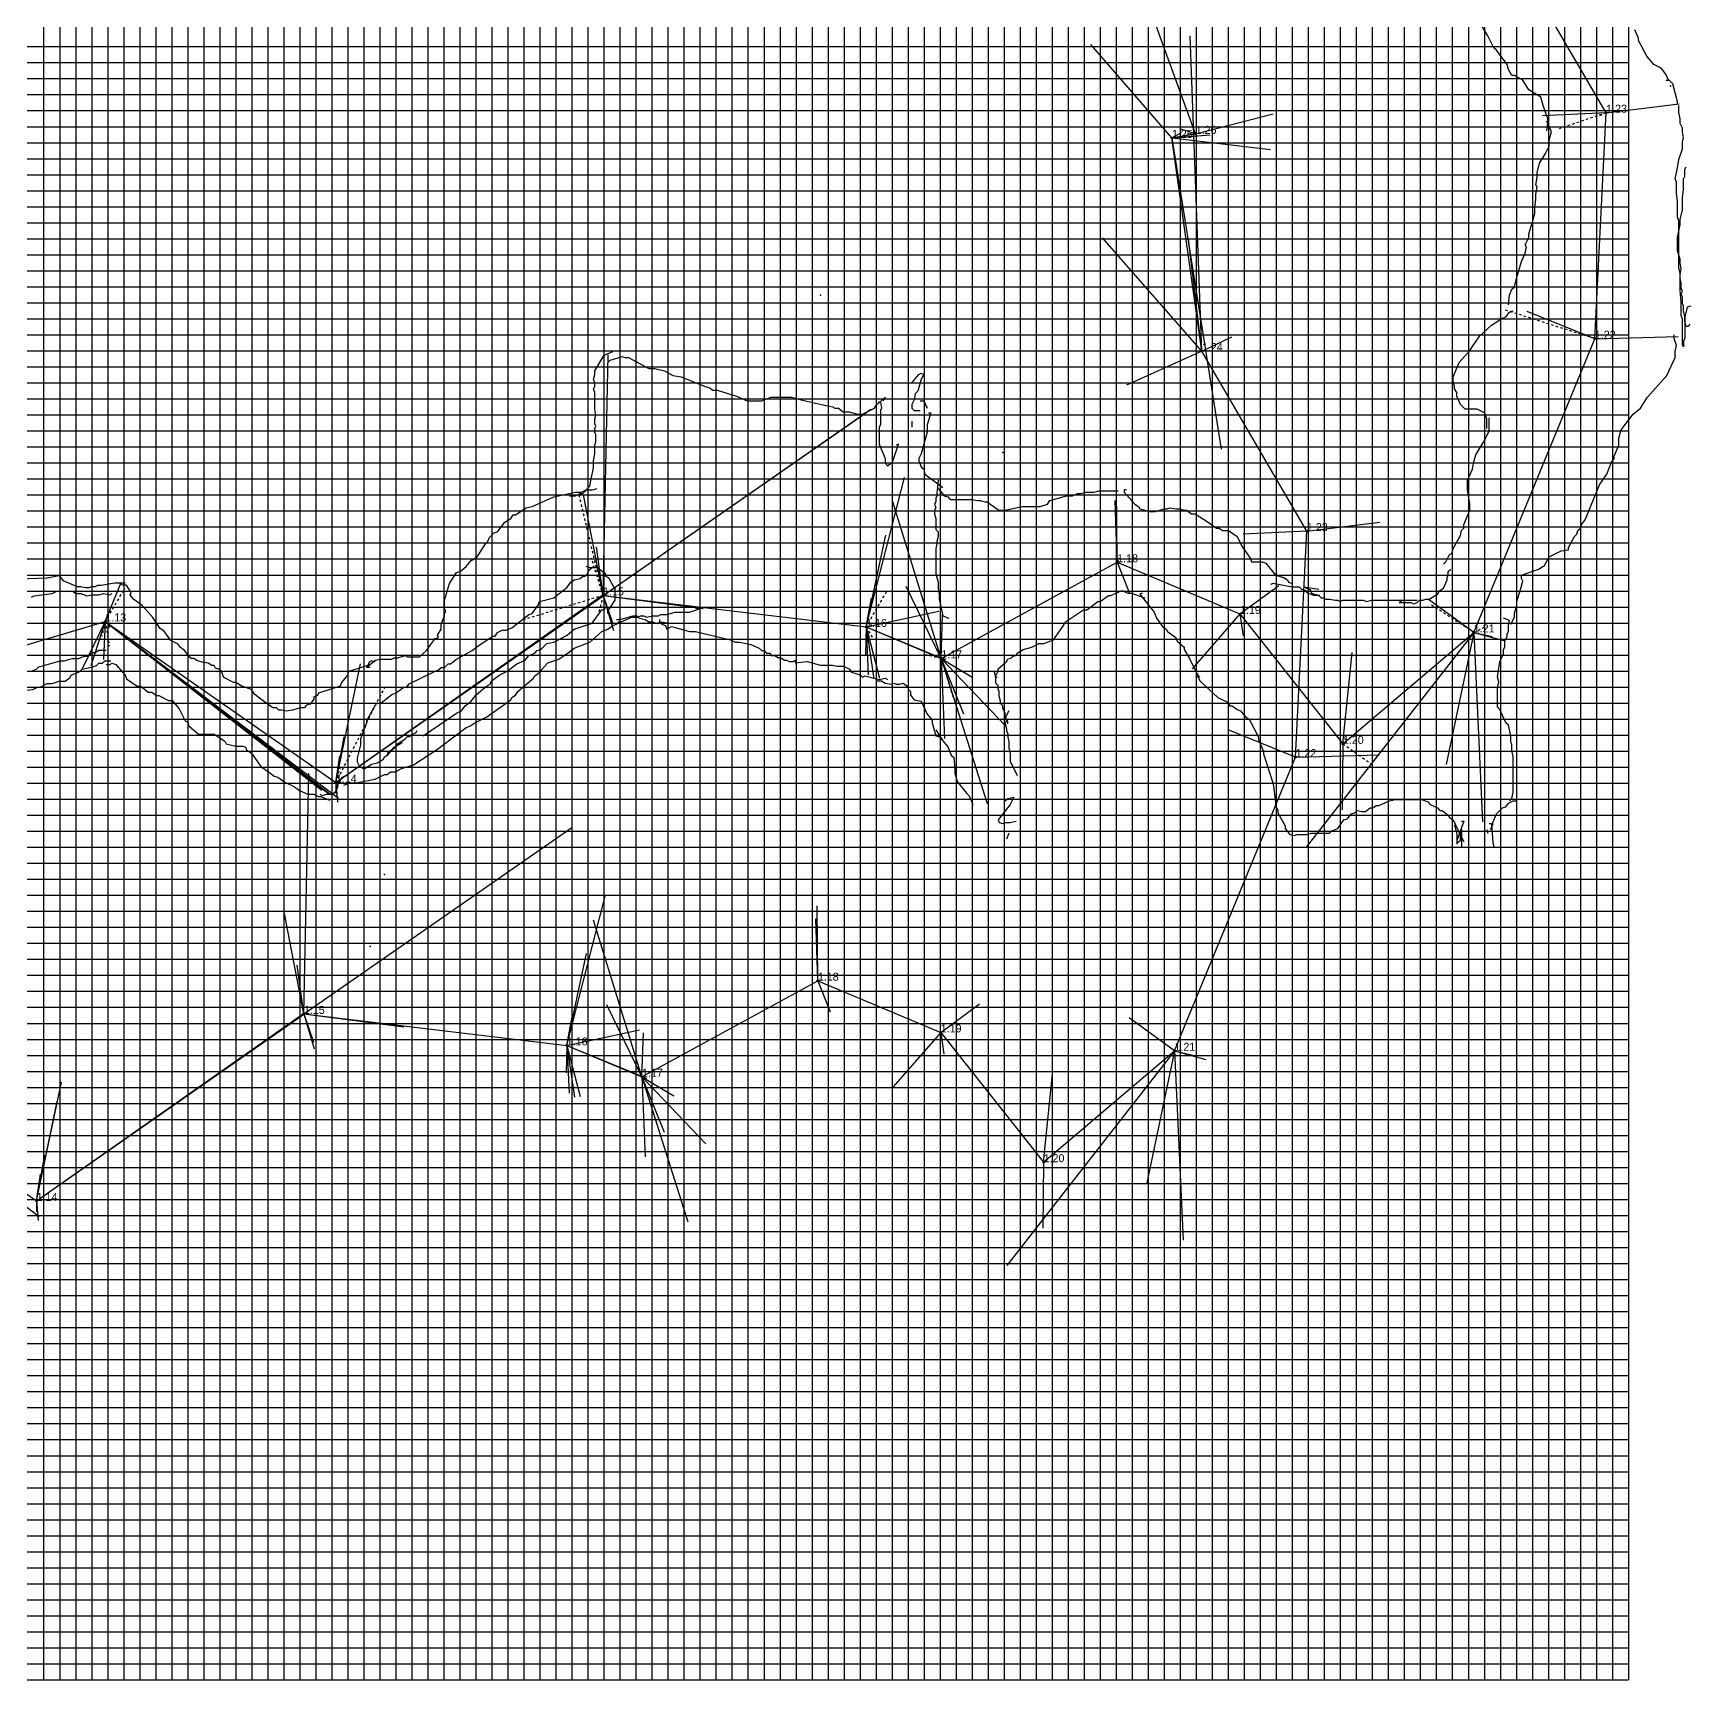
# Model space of a CAD drawing. Header units: millimetres. Extents: x -29 to 369, y -59 to 352.
# Drawn here: x 154.7 to 361.8, y -18 to 187.7 of the extents above; entities that cross this region are included whole.
import ezdxf

# ---------------------------------------------------------------- set-up
doc = ezdxf.new("R2010")
doc.units = ezdxf.units.MM
doc.linetypes.add('DASH', pattern=[0.6, 0.3, -0.3])

msp = doc.modelspace()

# ---------------------------------------------------------------- linework, layer by layer
at = {"layer": 'Black', "color": 0}
for points in [[(343.8, 175.5), (343.95, 176.4), (343.95, 177), (343.35, 178.65), (343.05, 179.7), (341.55, 180.6), (340.8, 181.8), (339.75, 182.4), (339.45, 182.4), (339, 183.15), (338.85, 183.75), (337.5, 185.55), (337.2, 185.85), (336.45, 187.35), (335.25, 189.3)], [(358.69, 181.8), (358.99, 181.8), (358.69, 182.55), (358.09, 183.3), (357.19, 183.75), (356.29, 184.8), (355.24, 186.75), (355.24, 187.05), (354.79, 188.1)], [(360.15, 178.8), (360.15, 179.1), (359.55, 181.35), (358.95, 181.95)], [(361.65, 151.35), (361.5, 151.05), (361.2, 151.05), (361.05, 151.65), (361.05, 152.25), (360.9, 153), (360.9, 153.6), (360.75, 153.9), (360.75, 154.65), (360.6, 155.1), (360.75, 155.4), (360.6, 155.85), (360.6, 156.45), (360.45, 157.05), (360.45, 157.65), (360.3, 158.4), (360.3, 164.25), (360.15, 164.7), (360.15, 166.65), (360, 167.7), (360, 169.05), (359.85, 169.5), (360.15, 170.85), (360.3, 171.9), (360.75, 173.25), (360.75, 174.15), (360.9, 174.6), (360.75, 175.35), (360.75, 175.8), (360.45, 176.4), (360.45, 177), (360.3, 177.75), (360.3, 178.65)], [(339, 153.75), (339.15, 154.95), (339.45, 155.7), (339.75, 156), (340.05, 157.2), (340.65, 159.15), (341.1, 160.2), (341.25, 160.95), (341.1, 161.25), (341.55, 162.15), (341.55, 162.6), (342, 164.1), (342.3, 165.15), (342.3, 165.9), (342.45, 166.95), (342.45, 167.55), (342.6, 168.45), (342.45, 168.75), (342.6, 169.65), (342.6, 170.25), (342.9, 171.45), (343.65, 172.65), (344.1, 173.55), (344.1, 174.3), (344.4, 175.35), (343.8, 176.7)], [(361.8, 153.6), (361.35, 153.45), (361.05, 152.25), (361.05, 149.55), (360.9, 149.25), (360.9, 148.5), (360.75, 148.8), (360.75, 151.95), (360.6, 152.4), (360.6, 154.05), (360.45, 155.55), (360.45, 157.5), (360.6, 158.25), (360.45, 159), (360.45, 159.45), (360.15, 160.5), (360.15, 162.15), (360.45, 163.8), (360.45, 164.4), (360.75, 165.6), (360.75, 167.1), (360.9, 168.15), (360.9, 169.5), (361.05, 169.8), (361.05, 170.7), (361.2, 171)], [(336.3, 138.3), (336.3, 139.5), (336, 140.25), (335.1, 140.7), (333.6, 140.7), (333, 141.3), (332.55, 142.35), (332.55, 142.8), (332.25, 143.25), (332.25, 143.55), (332.1, 144.15), (332.1, 144.75), (332.85, 146.55), (334.2, 148.05), (335.4, 149.85), (336.9, 151.2), (338.25, 152.1), (338.7, 152.25), (339.15, 152.85), (339.6, 153)], [(339.3, 113.85), (339.75, 114.75), (339.75, 115.2), (340.05, 116.25), (340.05, 116.7), (340.5, 118.2), (340.8, 119.25), (340.65, 119.55), (340.65, 120), (342.75, 120.75), (343.5, 121.2), (344.1, 122.25), (345.6, 123), (346.5, 123.15), (346.5, 123.45), (347.25, 124.8), (347.55, 125.1), (347.7, 125.55), (348, 125.85), (348.15, 126.3), (348.6, 126.9), (350.4, 131.25), (351.3, 132.6), (351.9, 134.1), (352.2, 134.55), (352.2, 134.85), (352.8, 136.2), (352.8, 137.1), (353.1, 138.15), (354.6, 140.1), (355.5, 140.85), (356.4, 142.2), (358.8, 144.9), (359.85, 147.15), (359.85, 147.9), (360, 148.65), (359.7, 149.55), (359.7, 150)], [(221.7, 129.9), (221.7, 129.9), (222.45, 129.9), (223.05, 130.2), (223.35, 130.2), (224.25, 131.1), (224.4, 132), (224.7, 133.35), (224.7, 134.25), (224.85, 135.15), (224.85, 136.2), (225, 136.65), (225, 137.55), (224.85, 137.85), (224.85, 138.3), (225, 138.6), (224.85, 138.9), (224.85, 139.5), (225, 139.95), (224.85, 140.7), (224.85, 142.8), (224.7, 143.25), (224.85, 143.55), (224.85, 144), (224.7, 144.45), (224.85, 145.05), (224.85, 145.5), (226.05, 147.45), (227.1, 147.9)], [(226.5, 146.55), (226.8, 146.85), (228.3, 147.3), (228.6, 147.15), (229.05, 147.15), (231.6, 145.8), (232.35, 145.8), (233.55, 145.5), (234.6, 144.9), (235.65, 144.75), (238.65, 143.55), (239.25, 143.4), (239.55, 143.1), (240.15, 143.1), (242.55, 142.35), (243.9, 141.75), (245.7, 141.75), (246.9, 142.2), (249.45, 142.2), (250.65, 141.9), (252.45, 141.45), (253.2, 141.3), (254.55, 141), (254.85, 140.85), (255.3, 140.85), (255.9, 140.4), (256.65, 140.4), (257.7, 140.1), (258.3, 140.1), (259.8, 140.85), (259.95, 141.15), (261.15, 142.2), (260.85, 141.75)], [(264.45, 144), (265.35, 145.05), (265.65, 145.2), (265.95, 145.05), (265.65, 144.45), (265.2, 142.95), (264.9, 142.65), (264.75, 141.9), (264.45, 141.3), (264.45, 140.85), (264.75, 140.55), (265.5, 140.55)], [(260.25, 141.6), (260.55, 141.6), (260.7, 140.85), (260.55, 140.55), (260.55, 138.75), (260.4, 138.45), (260.4, 136.35), (261.15, 134.55), (261.15, 133.95), (261.45, 133.65), (262.05, 134.1), (262.8, 136.35), (262.5, 136.2)], [(265.5, 141.75), (265.95, 141.75), (266.4, 140.85)], [(264.45, 139.2), (264.45, 138.45)], [(266.55, 140.25), (266.85, 140.25), (266.4, 138.75), (266.4, 137.85), (265.95, 136.35), (265.65, 135.15), (265.35, 134.55), (265.35, 134.25), (265.65, 133.5), (265.95, 133.2), (266.1, 132.6), (268.35, 130.95)], [(330.9, 121.35), (331.2, 121.65), (331.65, 122.55), (331.95, 122.7), (332.1, 123.3), (333, 124.95), (333.15, 125.55), (333.45, 125.85), (333.45, 126.3), (334.2, 128.1), (334.2, 128.85), (333.9, 130.65), (333.9, 131.85), (334.5, 133.2), (334.65, 133.95), (334.95, 135), (336, 136.8), (336.6, 138), (336.6, 139.65)], [(196.8, 108.45), (196.35, 108.45), (197.4, 109.35), (198, 109.5), (199.5, 109.5), (199.8, 109.65), (200.25, 109.65), (201.15, 109.95), (201.45, 109.8), (202.95, 109.8), (203.85, 110.55), (204.9, 112.05), (205.35, 112.2), (205.2, 112.5), (205.65, 113.25), (205.65, 113.85), (206.1, 114.9), (206.1, 115.2), (206.25, 115.5), (206.1, 115.8), (206.1, 116.85), (206.7, 118.95), (207.6, 120.3), (208.05, 120.45), (208.8, 121.05), (209.4, 121.8), (210.15, 122.25), (211.2, 123.9), (211.5, 124.2), (211.65, 124.65), (212.25, 125.25), (212.7, 125.4), (213.6, 126.6), (214.35, 127.05), (214.65, 127.5), (214.95, 127.5), (216.3, 128.4), (217.05, 128.55), (219.75, 129.75), (221.7, 130.2), (222.45, 130.35), (223.2, 130.35), (223.8, 130.65), (224.55, 130.65), (225.15, 130.8)], [(267.75, 131.85), (267.6, 130.2), (267.6, 129.9), (267.45, 129.6), (267.45, 129.15), (267.3, 128.85), (267.45, 128.4), (267.3, 128.1), (267.3, 127.65), (267.45, 127.05), (267.45, 125.7), (267.75, 125.4), (267.75, 124.8), (267.6, 124.2), (267.6, 123.9), (267.45, 123.3), (267.45, 120.15), (267.75, 119.1), (267.75, 118.35), (267.9, 117.6), (267.9, 117), (268.35, 114.9), (269.1, 114.6)], [(267.75, 130.8), (268.5, 129.9), (268.95, 129.75), (269.25, 129.45), (271.95, 129.45), (272.7, 129.3), (273, 129.3), (273.6, 129.15), (273.9, 129.15), (275.1, 128.25), (275.4, 128.1), (276.15, 128.1), (278.25, 128.55), (280.5, 128.55), (281.4, 128.85), (281.7, 129.3), (283.8, 129.9), (284.55, 129.9), (285.15, 130.2), (285.6, 130.2), (286.2, 130.35), (287.25, 130.35), (287.85, 130.5), (290.25, 130.5)], [(291.3, 130.65), (291, 130.65), (291, 130.35), (292.35, 128.85), (292.8, 128.55), (292.95, 128.25), (294.15, 127.95), (294.9, 127.95), (295.95, 128.25), (296.4, 128.25), (296.7, 128.4), (297.45, 128.25), (297.9, 128.25), (298.5, 128.1), (298.8, 128.1), (299.4, 127.65), (299.85, 127.65), (301.5, 126.6), (302.55, 125.85), (302.85, 125.85), (303.3, 125.55), (304.05, 125.55), (305.1, 124.8), (305.7, 123.6), (306.75, 122.1), (306.9, 121.65), (308.25, 121.65), (308.7, 121.5), (309.9, 120), (310.95, 119.7), (311.4, 119.4), (311.55, 119.1), (312, 118.95)], [(325.65, 116.7), (325.35, 116.55), (326.85, 116.55), (327.15, 116.4), (327.6, 116.55), (327.9, 116.85), (328.35, 116.85), (328.65, 117), (329.1, 117), (330.15, 117.6), (330.45, 118.05), (330.9, 118.35), (331.35, 119.4), (331.35, 119.7), (331.5, 120), (331.5, 120.45), (331.8, 120.75)], [(143.85, 118.58), (145.35, 119.18), (146.85, 119.18), (148.05, 118.88), (149.25, 118.88), (149.55, 118.73), (150, 118.73), (151.35, 119.63), (151.8, 119.48), (156.45, 119.63), (157.95, 119.93), (158.4, 119.33), (160.2, 118.58), (160.65, 118.58), (161.25, 118.43), (161.7, 118.43), (162, 118.58), (162.45, 118.58), (162.75, 118.73), (163.2, 118.73), (164.85, 119.03), (166.2, 119.03)], [(197.4, 109.13), (196.95, 109.28), (196.65, 109.13), (196.5, 108.68), (194.1, 107.93), (193.95, 107.48), (193.2, 106.58), (193.05, 106.13), (190.35, 105.23), (190.2, 104.93), (189.75, 104.78), (189.75, 104.48), (189.3, 103.88), (188.85, 103.73), (188.55, 103.43), (188.1, 103.43), (187.05, 103.13), (186.3, 102.98), (185.7, 103.13), (185.4, 103.13), (185.1, 103.43), (184.65, 103.43), (183.15, 104.48), (182.4, 105.08), (181.95, 105.68), (180.75, 106.13), (180, 106.58), (179.7, 106.58), (178.5, 107.18), (178.2, 107.93), (177.9, 108.23), (177.45, 108.38), (177.3, 108.68), (177, 108.68), (176.55, 108.98), (175.8, 109.13), (175.2, 109.28), (174.75, 109.58), (174.45, 109.58), (173.55, 110.63), (173.1, 110.93), (172.8, 111.38), (171.9, 111.83), (171, 113.03), (170.55, 113.33), (169.65, 114.68), (168.3, 116.18), (167.25, 116.93), (166.8, 117.53), (166.95, 117.83), (166.35, 118.73), (165.9, 118.73), (165.6, 118.88)], [(315.45, 117.45), (314.7, 117.45), (313.95, 117.75), (313.65, 118.05), (313.2, 118.2), (312.9, 118.5), (312, 118.5), (309.6, 118.95), (309.3, 118.8)], [(315.3, 118.2), (313.5, 118.5), (314.25, 118.2), (314.4, 117.75), (315.3, 117.45), (315.6, 117.15), (315.9, 117.15), (316.2, 117), (316.65, 117), (317.4, 116.85), (317.7, 116.85), (318, 116.7), (318.3, 116.85), (320.85, 116.85), (321.3, 116.7), (321.9, 116.85), (327.6, 116.85)], [(275.1, 107.1), (274.95, 107.4), (275.25, 108), (275.25, 108.3), (276.3, 109.2), (276.45, 109.5), (276.9, 109.65), (277.2, 109.95), (277.5, 109.95), (277.65, 110.25), (278.4, 110.7), (279.45, 111), (280.35, 111.45), (280.95, 111.45), (282.15, 111.9), (283.35, 113.55), (283.65, 114.15), (285.9, 115.65), (286.35, 115.65), (287.7, 116.7), (288, 116.7), (289.05, 117.45), (289.35, 117.45), (290.7, 118.05), (291.45, 117.75), (291.9, 117.75), (293.55, 117.15), (293.25, 117.15)], [(293.25, 117.75), (292.95, 117.6), (294.75, 115.35), (295.05, 114.6), (295.8, 113.55), (296.25, 113.25), (296.4, 112.95), (297.45, 112.2), (297.6, 111.75), (298.5, 111), (298.5, 110.7), (299.1, 109.65), (300.15, 107.55), (300.45, 107.25)], [(193.5, 93.75), (194.25, 94.05), (195, 94.05), (197.4, 94.5), (198.6, 95.1), (198.9, 95.1), (199.35, 95.4), (199.95, 95.4), (200.7, 95.85), (202.2, 96.3), (205.2, 98.25), (207.6, 100.05), (208.8, 100.95), (209.25, 101.1), (209.85, 101.55), (211.35, 102.3), (214.35, 104.4), (214.5, 104.7), (214.95, 105), (215.25, 105.45), (217.2, 107.1), (217.35, 107.4), (217.8, 107.7), (219, 109.05), (220.35, 109.5), (221.7, 110.4), (222.3, 110.85), (224.25, 111.6), (225.75, 112.95), (226.5, 113.25), (227.1, 113.7), (227.55, 113.85), (227.85, 114.15), (228.15, 114.15), (229.5, 114.75), (230.25, 114.75), (230.55, 114.9), (231, 114.9), (231.3, 114.75), (232.05, 114.9), (232.8, 114.9), (233.1, 115.05), (233.85, 115.05), (234.9, 115.35), (236.7, 115.35), (238.05, 115.8), (237.45, 115.8)], [(227.55, 114.45), (228, 114.45), (229.65, 114.9), (230.1, 114.9), (230.4, 114.6), (231.15, 114.45), (231.6, 114.15), (232.05, 114.15), (232.5, 114), (233.25, 114.15), (234, 114), (233.7, 114)], [(232.95, 114.45), (232.95, 114.15), (233.25, 113.85), (233.7, 113.7), (233.85, 113.25), (234.45, 113.55), (236.7, 112.95), (237.45, 112.95), (241.8, 111.9), (242.4, 111.6), (243, 111.6), (244.35, 111.3), (245.4, 110.85), (245.7, 110.55), (246, 110.55), (246.3, 110.25), (246.75, 110.25), (246.9, 109.95), (247.35, 109.95), (247.8, 109.65), (248.1, 109.65), (248.55, 109.35), (248.85, 109.35), (249.15, 109.2), (249.6, 109.2), (249.9, 109.35), (249.9, 109.05), (251.4, 109.2), (253.05, 108.75), (254.55, 108.75), (255.15, 108.6), (255.9, 108.6), (256.65, 108.3), (256.95, 107.85), (258, 107.55), (258.3, 107.25), (258.6, 107.4), (260.4, 106.95), (261.15, 107.1), (261.45, 106.95)], [(339.15, 91.8), (339.45, 92.1), (339.6, 92.85), (339.6, 97.35), (339.45, 98.1), (339.45, 98.85), (339.3, 99.15), (339.3, 99.9), (339, 101.25), (338.7, 101.55), (337.95, 103.2), (337.65, 103.5), (337.65, 105.9), (337.8, 106.65), (337.65, 107.25), (337.95, 109.2), (338.4, 110.1), (338.4, 110.7), (338.55, 111), (338.55, 111.75), (338.85, 112.35), (338.85, 112.65), (339, 112.95), (339, 113.7), (339.15, 114.3), (338.4, 114.6)], [(147.75, 103.28), (148.5, 103.43), (149.25, 103.73), (149.7, 103.73), (152.4, 104.93), (153.15, 105.53), (154.65, 105.68), (155.25, 105.98), (155.55, 105.98), (156.45, 106.43), (157.05, 106.43), (157.95, 106.73), (158.7, 106.73), (159.3, 107.18), (159.45, 107.48), (160.5, 107.93), (160.8, 108.23), (162.15, 108.53), (162.6, 108.68), (162.9, 108.98), (163.35, 108.98), (163.65, 109.28), (164.4, 109.28)], [(163.8, 108.83), (164.25, 108.83), (164.55, 108.98), (165, 108.83), (166.2, 107.48), (166.35, 107.03), (167.7, 106.13), (168.15, 106.13), (169.05, 105.38), (169.5, 105.38), (170.1, 104.93), (170.4, 104.93), (171.6, 104.33), (172.05, 104.33), (172.95, 103.28), (173.7, 101.78), (174, 101.63), (174.15, 101.18), (175.35, 100.13), (177.3, 100.13), (178.65, 99.23), (178.8, 98.93), (180, 98.63), (180.9, 98.63), (181.2, 98.48), (181.35, 98.18), (181.95, 97.73), (183.15, 96.08), (184.2, 95.33), (184.8, 94.88), (185.25, 94.73), (186.15, 94.13), (187.35, 93.53), (187.95, 93.08), (189, 92.63), (189.75, 92.63), (190.35, 92.33), (190.65, 92.33), (191.7, 91.88)], [(276.45, 101.4), (276.45, 101.7), (276.15, 102.3), (276.15, 102.75), (275.85, 103.35), (275.85, 103.65), (275.55, 103.95), (275.55, 104.25), (275.4, 104.85), (275.4, 105.45), (275.25, 105.75), (275.25, 106.2), (274.95, 106.5), (274.95, 107.25), (274.8, 107.85)], [(300.15, 107.7), (300.15, 107.4), (300.45, 106.8), (302.7, 104.7), (303.9, 104.1), (304.2, 103.65), (304.5, 103.65), (305.1, 103.2), (305.55, 103.05), (306.15, 102.3), (306.6, 102), (307.8, 99.75), (307.8, 99.45), (308.4, 97.95), (308.4, 97.65), (309.6, 93.9), (309.9, 91.65), (309.9, 91.2), (310.2, 90.6), (310.2, 90.3), (311.1, 88.65), (311.1, 88.35), (311.7, 87.6), (312.3, 87.45), (312.6, 87.6), (313.8, 87.6), (314.4, 87.75), (316.65, 87.75), (316.95, 88.05), (317.7, 88.35), (318.45, 89.4), (318.9, 89.55), (319.35, 90.15), (319.8, 90.3), (320.1, 90.6), (320.7, 90.45), (321.15, 90.45), (321.75, 90.9), (322.05, 90.9), (322.5, 91.2), (322.8, 91.2), (324.15, 91.8), (324.9, 91.95), (328.2, 91.95), (328.95, 91.65), (329.25, 91.35), (330.15, 90.9), (330.45, 90.6), (330.75, 90.6), (331.5, 90), (331.65, 89.7), (332.1, 89.4), (333, 87.45), (333.45, 86.7)], [(260.1, 106.8), (260.7, 106.8), (261.15, 106.5), (261.9, 106.35), (262.2, 106.5), (262.5, 106.35), (262.95, 106.35), (263.4, 106.5), (264, 106.05), (264, 105.75), (264.3, 105.45), (264.3, 105), (264.75, 104.4), (265.65, 104.25), (266.4, 102.6), (267, 101.85), (267, 101.55), (267.45, 99.9), (268.05, 99.75), (268.05, 99.45)], [(276.6, 103.05), (276.15, 102.15), (276.3, 101.85), (276.15, 101.4), (276.3, 100.8), (276.3, 100.5), (276.45, 100.2), (276.45, 99.75), (276.6, 99.15), (276.6, 98.4), (276.75, 97.65), (276.75, 96.75), (277.65, 94.95)], [(267.45, 100.65), (268.35, 99.3), (268.95, 98.55), (269.4, 97.5), (269.7, 97.2), (269.85, 95.85), (269.85, 95.25), (270.15, 94.2), (271.35, 92.7), (271.65, 92.4), (272.1, 91.35)], [(190.5, 92.63), (190.8, 92.48), (191.4, 92.63), (192, 92.63), (192.45, 92.93), (192.75, 93.53), (192.75, 93.83), (193.35, 94.73), (193.95, 95.03)], [(276.15, 91.8), (276.45, 92.1), (277.2, 92.25), (276.75, 91.35), (275.25, 89.4), (275.4, 89.1), (275.85, 88.95), (276.15, 89.1), (276.75, 89.1), (277.5, 89.25)], [(336.75, 88.2), (337.05, 88.8), (337.05, 89.1), (337.5, 90.15), (338.25, 90.9), (338.7, 91.05), (339, 91.5), (339.6, 91.8), (340.05, 91.8), (340.05, 92.1)], [(333.15, 89.25), (333.45, 89.25), (332.55, 86.85), (332.55, 86.4)], [(276.6, 87.75), (276.3, 87)], [(332.25, 88.8), (332.55, 87.6), (332.55, 86.55), (333, 86.85), (333, 87.9), (333.15, 88.2), (333.15, 86.1)], [(336.3, 88.2), (336.45, 87.75)], [(336.6, 88.95), (336.9, 88.95), (337.05, 86.55), (337.2, 86.1)]]:
    msp.add_lwpolyline(points, dxfattribs=at)
for p in [(359.25, 181.05), (253.05, 154.95), (198.6, 82.58), (196.8, 73.58)]:
    msp.add_point(p, dxfattribs=at)
at = {"layer": 'Blue', "color": 5}
for points in [[(201.45, 105.9), (201.6, 106.35), (204.9, 108), (205.35, 108.15), (205.65, 108.45), (206.1, 108.45), (206.55, 108.9), (206.85, 108.9), (207.6, 109.5), (209.55, 110.55), (210.3, 111.15), (212.1, 112.35), (212.4, 112.35), (212.7, 112.8), (213.3, 113.1), (213.75, 113.1), (214.5, 113.4), (216.6, 115.05), (217.05, 115.2), (217.8, 116.25), (217.95, 116.7), (219.75, 117.15), (221.4, 118.5), (221.85, 119.1), (222.3, 119.4), (223.05, 119.55), (223.35, 119.85), (223.65, 119.85), (223.95, 120.15), (224.1, 120.6), (224.7, 121.05)], [(226.5, 115.2), (226.5, 115.5), (227.4, 116.85), (227.4, 118.2), (226.65, 119.55), (226.2, 119.85), (226.2, 120.15), (225.15, 120.9), (224.25, 120.9), (223.8, 121.05)], [(154.5, 117.23), (154.8, 117.38), (157.05, 117.68), (157.65, 117.98), (159.6, 117.98), (160.05, 117.68), (160.65, 117.68), (161.4, 117.38), (162, 117.53), (162.9, 117.53), (163.5, 117.68), (164.25, 117.53), (164.55, 117.68)], [(203.4, 99.9), (207.6, 102.75), (208.2, 103.05), (208.65, 103.65), (209.4, 104.25), (210, 105), (211.2, 106.05), (211.8, 106.35), (211.95, 106.8), (213, 107.55), (213.9, 108), (215.1, 108.9), (216.15, 109.35), (216.6, 109.95), (217.35, 110.25), (217.65, 110.55), (218.1, 110.7), (218.85, 111.45), (219.75, 111.6), (221.4, 112.5), (222.3, 113.25), (224.55, 114), (225.75, 115.65), (226.05, 115.65), (226.2, 115.95)], [(154.65, 108.08), (155.1, 108.23), (155.4, 108.53), (158.1, 109.28), (158.55, 109.28), (159.6, 109.58), (160.35, 109.58), (161.1, 109.88), (161.55, 109.88), (162.15, 110.33), (162.45, 110.33), (162.9, 110.63), (163.8, 110.63)], [(198.15, 104.03), (199.5, 105.08), (199.95, 105.23), (201, 105.98), (201.3, 105.98), (201.6, 106.28)], [(197.4, 103.73), (196.35, 101.78), (196.35, 101.48), (195.6, 99.53), (195.6, 98.78), (195.15, 97.13), (195.15, 96.68), (195.45, 96.08), (196.05, 95.78), (196.95, 96.38), (197.7, 96.53), (198.45, 96.98), (198.6, 97.28), (199.05, 97.58), (199.8, 98.48), (200.85, 99.08)], [(198.9, 97.43), (199.05, 97.88), (199.95, 98.48), (200.25, 98.93), (201.15, 99.53), (201.45, 99.83), (201.75, 99.83), (202.05, 100.13), (202.5, 100.28), (202.65, 100.58)]]:
    msp.add_lwpolyline(points, dxfattribs=at)
msp.add_point((275.85, 135.3), dxfattribs=at)
at = {"layer": 'Grid', "color": 255}
for p, q in [((156, 350), (156, -18)), ((158, 350), (158, -18)), ((160, 350), (160, -18)), ((162, 350), (162, -18)), ((164, 350), (164, -18)), ((166, 350), (166, -18)), ((168, 350), (168, -18)), ((170, 350), (170, -18)), ((172, 350), (172, -18)), ((174, 350), (174, -18)), ((176, 350), (176, -18)), ((178, 350), (178, -18)), ((180, 350), (180, -18)), ((182, 350), (182, -18)), ((184, 350), (184, -18)), ((186, 350), (186, -18)), ((188, 350), (188, -18)), ((190, 350), (190, -18)), ((192, 350), (192, -18)), ((194, 350), (194, -18)), ((196, 350), (196, -18)), ((198, 350), (198, -18)), ((200, 350), (200, -18)), ((202, 350), (202, -18)), ((204, 350), (204, -18)), ((206, 350), (206, -18)), ((208, 350), (208, -18)), ((210, 350), (210, -18)), ((212, 350), (212, -18)), ((214, 350), (214, -18)), ((216, 350), (216, -18)), ((218, 350), (218, -18)), ((220, 350), (220, -18)), ((222, 350), (222, -18)), ((224, 350), (224, -18)), ((226, 350), (226, -18)), ((228, 350), (228, -18)), ((230, 350), (230, -18)), ((232, 350), (232, -18)), ((234, 350), (234, -18)), ((236, 350), (236, -18)), ((238, 350), (238, -18)), ((240, 350), (240, -18)), ((242, 350), (242, -18)), ((244, 350), (244, -18)), ((246, 350), (246, -18)), ((248, 350), (248, -18)), ((250, 350), (250, -18)), ((252, 350), (252, -18)), ((254, 350), (254, -18)), ((256, 350), (256, -18)), ((258, 350), (258, -18)), ((260, 350), (260, -18)), ((262, 350), (262, -18)), ((264, 350), (264, -18)), ((266, 350), (266, -18)), ((268, 350), (268, -18)), ((270, 350), (270, -18)), ((272, 350), (272, -18)), ((274, 350), (274, -18)), ((276, 350), (276, -18)), ((278, 350), (278, -18)), ((280, 350), (280, -18)), ((282, 350), (282, -18)), ((284, 350), (284, -18)), ((286, 350), (286, -18)), ((288, 350), (288, -18)), ((290, 350), (290, -18)), ((292, 350), (292, -18)), ((294, 350), (294, -18)), ((296, 350), (296, -18)), ((298, 350), (298, -18)), ((300, 350), (300, -18)), ((302, 350), (302, -18)), ((304, 350), (304, -18)), ((306, 350), (306, -18)), ((308, 350), (308, -18)), ((310, 350), (310, -18)), ((312, 350), (312, -18)), ((314, 350), (314, -18)), ((316, 350), (316, -18)), ((318, 350), (318, -18)), ((320, 350), (320, -18)), ((322, 350), (322, -18)), ((324, 350), (324, -18)), ((326, 350), (326, -18)), ((328, 350), (328, -18)), ((330, 350), (330, -18)), ((332, 350), (332, -18)), ((334, 350), (334, -18)), ((336, 350), (336, -18)), ((338, 350), (338, -18)), ((340, 350), (340, -18)), ((342, 350), (342, -18)), ((344, 350), (344, -18)), ((346, 350), (346, -18)), ((348, 350), (348, -18)), ((350, 350), (350, -18)), ((352, 350), (352, -18)), ((354, 350), (354, -18)), ((-16, 186), (354, 186)), ((-16, 184), (354, 184)), ((-16, 182), (354, 182)), ((-16, 180), (354, 180)), ((-16, 178), (354, 178)), ((-16, 176), (354, 176)), ((-16, 174), (354, 174)), ((-16, 172), (354, 172)), ((-16, 170), (354, 170)), ((-16, 168), (354, 168)), ((-16, 166), (354, 166)), ((-16, 164), (354, 164)), ((-16, 162), (354, 162)), ((-16, 160), (354, 160)), ((-16, 158), (354, 158)), ((-16, 156), (354, 156)), ((-16, 154), (354, 154)), ((-16, 152), (354, 152)), ((-16, 150), (354, 150)), ((-16, 148), (354, 148)), ((-16, 146), (354, 146)), ((-16, 144), (354, 144)), ((-16, 142), (354, 142)), ((-16, 140), (354, 140)), ((-16, 138), (354, 138)), ((-16, 136), (354, 136)), ((-16, 134), (354, 134)), ((-16, 132), (354, 132)), ((-16, 130), (354, 130)), ((-16, 128), (354, 128)), ((-16, 126), (354, 126)), ((-16, 124), (354, 124)), ((-16, 122), (354, 122)), ((-16, 120), (354, 120)), ((-16, 118), (354, 118)), ((-16, 116), (354, 116)), ((-16, 114), (354, 114)), ((-16, 112), (354, 112)), ((-16, 110), (354, 110)), ((-16, 108), (354, 108)), ((-16, 106), (354, 106)), ((-16, 104), (354, 104)), ((-16, 102), (354, 102)), ((-16, 100), (354, 100)), ((-16, 98), (354, 98)), ((-16, 96), (354, 96)), ((-16, 94), (354, 94)), ((-16, 92), (354, 92)), ((-16, 90), (354, 90)), ((-16, 88), (354, 88)), ((-16, 86), (354, 86)), ((-16, 84), (354, 84)), ((-16, 82), (354, 82)), ((-16, 80), (354, 80)), ((-16, 78), (354, 78)), ((-16, 76), (354, 76)), ((-16, 74), (354, 74)), ((-16, 72), (354, 72)), ((-16, 70), (354, 70)), ((-16, 68), (354, 68)), ((-16, 66), (354, 66)), ((-16, 64), (354, 64)), ((-16, 62), (354, 62)), ((-16, 60), (354, 60)), ((-16, 58), (354, 58)), ((-16, 56), (354, 56)), ((-16, 54), (354, 54)), ((-16, 52), (354, 52)), ((-16, 50), (354, 50)), ((-16, 48), (354, 48)), ((-16, 46), (354, 46)), ((-16, 44), (354, 44)), ((-16, 42), (354, 42)), ((-16, 40), (354, 40)), ((-16, 38), (354, 38)), ((-16, 36), (354, 36)), ((-16, 34), (354, 34)), ((-16, 32), (354, 32)), ((-16, 30), (354, 30)), ((-16, 28), (354, 28)), ((-16, 26), (354, 26)), ((-16, 24), (354, 24)), ((-16, 22), (354, 22)), ((-16, 20), (354, 20)), ((-16, 18), (354, 18)), ((-16, 16), (354, 16)), ((-16, 14), (354, 14)), ((-16, 12), (354, 12)), ((-16, 10), (354, 10)), ((-16, 8), (354, 8)), ((-16, 6), (354, 6)), ((-16, 4), (354, 4)), ((-16, 2), (354, 2)), ((-16, 0), (354, 0)), ((-16, -2), (354, -2)), ((-16, -4), (354, -4)), ((-16, -6), (354, -6)), ((-16, -8), (354, -8)), ((-16, -10), (354, -10)), ((-16, -12), (354, -12)), ((-16, -14), (354, -14)), ((-16, -16), (354, -16)), ((-16, -18), (354, -18))]:
    msp.add_line(p, q, dxfattribs=at)
at = {"layer": 'Shots', "color": 1}
for p, q in [((351.216, 177.742), (338.11, 200.232)), ((349.802, 149.516), (351.216, 177.742)), ((334.676, 112.834), (349.802, 149.516)), ((268.146, 109.584), (290.124, 121.59)), ((290.124, 121.59), (305.468, 115.134)), ((192.508, 94.076), (225.902, 117.446)), ((225.902, 117.446), (258.746, 113.508)), ((144.714, 108.566), (163.7, 114.2)), ((163.7, 114.2), (192.508, 94.076)), ((305.468, 115.134), (318.326, 98.916)), ((258.746, 113.508), (268.146, 109.584)), ((318.326, 98.916), (334.676, 112.834))]:
    msp.add_line(p, q, dxfattribs=at)
at = {"layer": 'Shots', "color": 30}
for p, q in [((299.93, 175.098), (293.08, 193.826)), ((296.966, 174.594), (299.93, 175.098)), ((300.718, 147.97), (296.966, 174.594)), ((313.824, 125.48), (300.718, 147.97)), ((312.41, 97.254), (313.824, 125.48)), ((297.284, 60.572), (312.41, 97.254)), ((230.754, 57.322), (252.732, 69.328)), ((252.732, 69.328), (268.076, 62.872)), ((155.116, 41.814), (188.51, 65.184)), ((188.51, 65.184), (221.354, 61.246)), ((268.076, 62.872), (280.934, 46.654)), ((126.308, 61.938), (155.116, 41.814)), ((221.354, 61.246), (230.754, 57.322)), ((280.934, 46.654), (297.284, 60.572))]:
    msp.add_line(p, q, dxfattribs=at)
at = {"layer": 'Shots', "color": 1}
for centre in [(351.216, 177.742), (349.802, 149.516), (290.124, 121.59), (225.902, 117.446), (163.7, 114.2), (305.468, 115.134), (258.746, 113.508), (334.676, 112.834), (268.146, 109.584), (318.326, 98.916), (192.508, 94.076)]:
    msp.add_circle(centre, 0.1, dxfattribs=at)
at = {"layer": 'Shots', "color": 30}
for centre in [(296.966, 174.594), (299.93, 175.098), (300.718, 147.97), (313.824, 125.48), (312.41, 97.254), (252.732, 69.328), (188.51, 65.184), (268.076, 62.872), (221.354, 61.246), (297.284, 60.572), (230.754, 57.322), (280.934, 46.654), (155.116, 41.814)]:
    msp.add_circle(centre, 0.1, dxfattribs=at)
at = {"layer": 'XSect', "color": 30}
for p, q in [((300.718, 147.97), (299.264, 187.366)), ((296.966, 174.594), (286.828, 186.252)), ((299.93, 175.098), (309.612, 177.616)), ((296.966, 174.594), (298.162, 175.262)), ((296.966, 174.594), (299.822, 175.168)), ((296.966, 174.594), (301.748, 174.96)), ((296.966, 174.594), (303.108, 135.732)), ((296.966, 174.594), (309.282, 173.154)), ((299.93, 175.098), (297.942, 175.738)), ((300.718, 147.97), (288.272, 162.11)), ((300.718, 147.97), (299.02, 161.984)), ((300.718, 147.97), (304.442, 149.764)), ((300.718, 147.97), (291.27, 143.71)), ((313.824, 125.48), (322.932, 126.586)), ((313.824, 125.48), (305.854, 125.088)), ((312.41, 97.254), (303.972, 100.65)), ((312.41, 97.254), (322.842, 97.548)), ((188.51, 65.184), (189.118, 95.23)), ((188.51, 65.184), (222.002, 88.46)), ((188.51, 65.184), (221.97, 88.448)), ((221.354, 61.246), (226.15, 79.904)), ((188.51, 65.184), (186.074, 77.734)), ((230.754, 57.322), (224.716, 76.868)), ((252.732, 69.328), (252.496, 77.046)), ((252.732, 69.328), (252.634, 78.692)), ((252.732, 69.328), (252.606, 75.908)), ((221.354, 61.246), (223.826, 72.72)), ((188.51, 65.184), (187.66, 71.264)), ((252.732, 69.328), (254.282, 65.45)), ((230.754, 57.322), (226.366, 66.296)), ((268.076, 62.872), (272.914, 66.444)), ((155.116, 41.814), (188.48, 65.25)), ((155.116, 41.814), (188.642, 65.214)), ((188.51, 65.184), (188.492, 65.886)), ((188.51, 65.184), (201.014, 63.568)), ((188.51, 65.184), (189.802, 60.81)), ((188.51, 65.184), (189.73, 61.632)), ((221.354, 61.246), (222.038, 64.834)), ((297.284, 60.572), (291.628, 64.678)), ((221.354, 61.246), (230.444, 63.208)), ((221.354, 61.246), (221.578, 62.348)), ((230.754, 57.322), (230.93, 62.802)), ((268.076, 62.872), (262.086, 56.008)), ((268.076, 62.872), (268.484, 60.136)), ((126.308, 61.938), (155.448, 39.878)), ((221.354, 61.246), (221.276, 57.814)), ((221.354, 61.246), (221.64, 55.284)), ((221.354, 61.246), (222.336, 54.762)), ((221.354, 61.246), (231.18, 57.196)), ((221.354, 61.246), (231.3, 57.152)), ((221.354, 61.246), (230.768, 57.348)), ((221.354, 61.246), (223.038, 54.846)), ((297.284, 60.572), (276.354, 33.764)), ((297.284, 60.572), (293.844, 44.062)), ((297.284, 60.572), (301.214, 59.504)), ((297.284, 60.572), (299.58, 60.046)), ((297.284, 60.572), (298.38, 36.926)), ((280.934, 46.654), (282.098, 58.074)), ((155.116, 41.814), (158.208, 56.654)), ((230.754, 57.322), (236.502, 39.19)), ((230.754, 57.322), (233.546, 50.406)), ((230.754, 57.322), (231.156, 47.336)), ((230.754, 57.322), (238.752, 48.942)), ((230.754, 57.322), (234.716, 54.926)), ((155.116, 41.814), (157.69, 54.236)), ((155.116, 41.814), (156.158, 47.522)), ((280.934, 46.654), (280.84, 38.418)), ((155.116, 41.814), (155.608, 45.166)), ((155.116, 41.814), (155.102, 40.446)), ((155.116, 41.814), (155.316, 39.38))]:
    msp.add_line(p, q, dxfattribs=at)
at = {"layer": 'XSect', "color": 1}
for p, q in [((351.216, 177.742), (360.324, 178.848)), ((351.216, 177.742), (343.246, 177.35)), ((349.802, 149.516), (341.364, 152.912)), ((349.802, 149.516), (360.234, 149.81)), ((225.902, 117.446), (226.51, 147.492)), ((225.902, 117.446), (259.394, 140.722)), ((225.902, 117.446), (259.362, 140.71)), ((258.746, 113.508), (263.542, 132.166)), ((290.124, 121.59), (290.026, 130.954)), ((225.902, 117.446), (223.466, 129.996)), ((268.146, 109.584), (262.108, 129.13)), ((290.124, 121.59), (289.888, 129.308)), ((290.124, 121.59), (289.998, 128.17)), ((258.746, 113.508), (261.218, 124.982)), ((225.902, 117.446), (225.052, 123.526)), ((290.124, 121.59), (291.674, 117.712)), ((163.7, 114.2), (165.67, 119.062)), ((225.902, 117.446), (225.884, 118.148)), ((268.146, 109.584), (263.758, 118.558)), ((305.468, 115.134), (310.306, 118.706)), ((192.508, 94.076), (225.872, 117.512)), ((192.508, 94.076), (226.034, 117.476)), ((225.902, 117.446), (238.406, 115.83)), ((225.902, 117.446), (227.194, 113.072)), ((225.902, 117.446), (227.122, 113.894)), ((258.746, 113.508), (259.43, 117.096)), ((334.676, 112.834), (329.02, 116.94)), ((163.7, 114.2), (160.83, 108.27)), ((163.7, 114.2), (161.88, 108.64)), ((163.7, 114.2), (163.478, 109.432)), ((163.7, 114.2), (164.04, 115.068)), ((163.7, 114.2), (163.978, 114.858)), ((163.7, 114.2), (192.84, 92.14)), ((163.7, 114.2), (191.75, 92.654)), ((163.7, 114.2), (190.746, 93.14)), ((163.7, 114.2), (191.748, 92.59)), ((258.746, 113.508), (267.836, 115.47)), ((258.746, 113.508), (258.97, 114.61)), ((268.146, 109.584), (268.322, 115.064)), ((305.468, 115.134), (299.478, 108.27)), ((305.468, 115.134), (305.876, 112.398)), ((258.746, 113.508), (258.668, 110.076)), ((258.746, 113.508), (259.032, 107.546)), ((258.746, 113.508), (259.728, 107.024)), ((258.746, 113.508), (268.572, 109.458)), ((258.746, 113.508), (268.692, 109.414)), ((258.746, 113.508), (268.16, 109.61)), ((258.746, 113.508), (260.43, 107.108)), ((334.676, 112.834), (313.746, 86.026)), ((334.676, 112.834), (331.236, 96.324)), ((334.676, 112.834), (338.606, 111.766)), ((334.676, 112.834), (336.972, 112.308)), ((334.676, 112.834), (335.772, 89.188)), ((318.326, 98.916), (319.49, 110.336)), ((192.508, 94.076), (195.6, 108.916)), ((268.146, 109.584), (273.894, 91.452)), ((268.146, 109.584), (270.938, 102.668)), ((268.146, 109.584), (268.548, 99.598)), ((268.146, 109.584), (276.144, 101.204)), ((268.146, 109.584), (272.108, 107.188)), ((192.508, 94.076), (195.082, 106.498)), ((192.508, 94.076), (193.55, 99.784)), ((192.508, 94.076), (193, 97.428)), ((318.326, 98.916), (318.232, 90.68)), ((192.508, 94.076), (192.494, 92.708)), ((192.508, 94.076), (192.708, 91.642))]:
    msp.add_line(p, q, dxfattribs=at)
at = {"layer": 'XSect', "color": 1, "linetype": 'DASH'}
for p, q in [((351.216, 177.742), (345.346, 175.728)), ((351.216, 177.742), (350.234, 177.28)), ((349.802, 149.516), (338.502, 153.126)), ((349.802, 149.516), (349.73, 149.654)), ((349.802, 149.516), (350.334, 149.684)), ((225.902, 117.446), (222.902, 129.984)), ((290.124, 121.59), (290.114, 123.742)), ((225.902, 117.446), (224.43, 122.124)), ((290.124, 121.59), (290.45, 122.168)), ((163.7, 114.2), (166.162, 118.374)), ((225.902, 117.446), (216.016, 114.428)), ((225.902, 117.446), (225.27, 114.98)), ((258.746, 113.508), (261.358, 117.978)), ((334.676, 112.834), (329.34, 116.266)), ((163.7, 114.2), (163.244, 112.34)), ((163.7, 114.2), (164.372, 115.598)), ((163.7, 114.2), (164.258, 113.396)), ((163.7, 114.2), (164.188, 111.114)), ((305.468, 115.134), (305.574, 114.95)), ((258.746, 113.508), (259.44, 113.806)), ((258.746, 113.508), (259.626, 112.044)), ((334.676, 112.834), (336.308, 113.598)), ((268.146, 109.584), (266.144, 110.038)), ((268.146, 109.584), (269.582, 104.812)), ((268.146, 109.584), (268.84, 109.136)), ((192.508, 94.076), (198.656, 106.048)), ((318.326, 98.916), (318.656, 99.594)), ((318.326, 98.916), (322.106, 96.252)), ((192.508, 94.076), (193.098, 96.162)), ((192.508, 94.076), (192.53, 94.004))]:
    msp.add_line(p, q, dxfattribs=at)

# ---------------------------------------------------------------- texts
at = {"layer": 'Label'}
for s, p in [('1.23', (351.216, 177.742)), ('1.26', (299.93, 175.098)), ('1.25', (296.966, 174.594)), ('1.22', (349.802, 149.516)), ('1.24', (300.718, 147.97)), ('1.23', (313.824, 125.48)), ('1.18', (290.124, 121.59)), ('1.15', (225.902, 117.446)), ('1.19', (305.468, 115.134)), ('1.13', (163.7, 114.2)), ('1.16', (258.746, 113.508)), ('1.21', (334.676, 112.834)), ('1.17', (268.146, 109.584)), ('1.20', (318.326, 98.916)), ('1.22', (312.41, 97.254)), ('1.14', (192.508, 94.076)), ('1.18', (252.732, 69.328)), ('1.15', (188.51, 65.184)), ('1.16', (221.354, 61.246)), ('1.19', (268.076, 62.872)), ('1.21', (297.284, 60.572)), ('1.17', (230.754, 57.322)), ('1.20', (280.934, 46.654)), ('1.14', (155.116, 41.814))]:
    msp.add_text(s, height=1, dxfattribs=at).set_placement(p)

doc.saveas('drawing.dxf')
